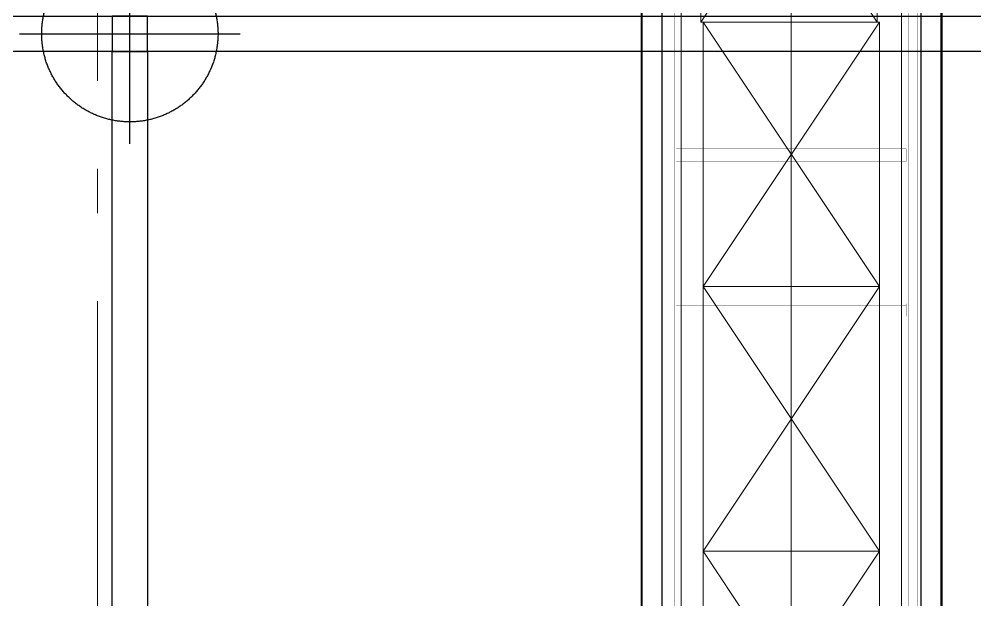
# Model space of a CAD drawing. Header units: millimetres. Extents: x -187347 to 135007, y -6415 to 292048.
# Drawn here: x -69118 to -66950, y 35931 to 37249 of the extents above; entities that cross this region are included whole.
import ezdxf

# ---------------------------------------------------------------- set-up
doc = ezdxf.new("R2010")
doc.units = ezdxf.units.MM
doc.header["$LTSCALE"] = 100
for name, pattern in [('CENTER', [50.8, 31.75, -6.35, 6.35, -6.35]), ('HIDDEN', [9.525, 6.35, -3.175]), ('Z_LINE-CNTR', [17, 12, -2, 1, -2])]:
    doc.linetypes.add(name, pattern=pattern)
doc.layers.get('0').update_dxf_attribs({"lineweight": 18})
doc.layers.add('Layout Cabinplant', color=30, linetype='Continuous')
doc.layers.add('STEEL', color=5, linetype='Continuous')
for name, color, linetype, lineweight in [('Layout Kromeka', 1, 'Continuous', 5), ('LOGISTICS', 3, 'Continuous', 18), ('S-GRID', 7, 'Continuous', 5)]:
    doc.layers.add(name, color=color, linetype=linetype, lineweight=lineweight)

# ---------------------------------------------------------------- blocks, each defined once
blk = doc.blocks.new('A$C1d77bf3c')
at = {"color": 0, "ltscale": 20}
for p, q in [((0, 0), (400, 600)), ((0, 600), (400, 0)), ((0, 600), (0, 0)), ((400, 600), (0, 600)), ((400, 0), (400, 600)), ((0, 0), (400, 0))]:
    blk.add_line(p, q, dxfattribs=at)
blk = doc.blocks.new('chilling_column80')
at = {"color": 4, "linetype": 'HIDDEN', "ltscale": 20}
for p, q in [((0, -250), (0, 250)), ((-250, 0), (250, 0))]:
    blk.add_line(p, q, dxfattribs=at)
at = {"color": 1, "linetype": 'Continuous', "ltscale": 20}
for p, q in [((-40, 40), (-40, -40)), ((40, 40), (-40, 40)), ((40, -40), (40, 40)), ((-40, -40), (40, -40))]:
    blk.add_line(p, q, dxfattribs=at)
at = {"color": 4, "linetype": 'HIDDEN', "ltscale": 20}
blk.add_circle((0, 0), 200, dxfattribs=at)
blk = doc.blocks.new('steel weighing')
at = {"layer": 'STEEL', "color": 7, "linetype": 'ByBlock', "ltscale": 20, "elevation": 1.7}
for points in [[(845830.6, 723701.5), (854381.8, 723701.5), (854381.8, 723621.5), (845830.6, 723621.5)], [(848801.8, 723621.5), (848881.8, 723621.5), (848881.8, 719201.5), (848801.8, 719201.5)]]:
    blk.add_lwpolyline(points, close=True, dxfattribs=at)
at = {"layer": 'STEEL', "color": 1, "linetype": 'ByBlock', "ltscale": 20}
blk.add_blockref('chilling_column80', (848841.8, 723661.5, 1.7), dxfattribs=at)
blk = doc.blocks.new('*U60')
at = {"ltscale": 10}
for p, q in [((1800, 100), (-5400, 100)), ((-5400, -400), (1800, -400))]:
    blk.add_line(p, q, dxfattribs=at)
at = {"color": 4, "linetype": 'CENTER', "ltscale": 10}
blk.add_lwpolyline([(-5400, -150), (1800, -150)], dxfattribs=at)
blk = doc.blocks.new('CP_Whole bird batching')
at = {"layer": 'Layout Cabinplant', "linetype": 'Continuous'}
for p, q in [((-45816.3, -1861.5), (-49954.9, -1861.5)), ((-49950.4, -1863.5), (-45816.3, -1863.5)), ((-45590.1, -1908.3), (-49944.9, -1908.3)), ((-45590.1, -2496.1), (-50212.8, -2496.1)), ((-45816.3, -2541.5), (-50071.6, -2541.5)), ((-45816.3, -2543.5), (-50071.6, -2543.5))]:
    blk.add_line(p, q, dxfattribs=at)
at = {"layer": 'Layout Cabinplant', "linetype": 'Continuous', "const_width": 0.5}
for points in [[(-45585.5, -1916.3), (-50181.8, -1916.3)], [(-45585.5, -1936.3), (-50181.8, -1936.3)], [(-48424.4, -2462.3), (-48424.4, -1941.3)], [(-48424.4, -1941.3), (-48400.5, -1941.3)], [(-48400.5, -2462.3), (-48400.5, -1941.3)], [(-48400.5, -1941.3), (-48395.6, -1941.3)], [(-48395.6, -2462.3), (-48395.6, -1941.3)], [(-48073.2, -2462.3), (-48073.2, -1941.3)], [(-48073.2, -1941.3), (-48049.3, -1941.3)], [(-48049.3, -2462.3), (-48049.3, -1941.3)], [(-48049.3, -1941.3), (-48044.3, -1941.3)], [(-48044.3, -2462.3), (-48044.3, -1941.3)], [(-45585.4, -2468.8), (-50182, -2468.8)], [(-48424.4, -2462.3), (-48400.5, -2462.3)], [(-48400.5, -2462.3), (-48395.6, -2462.3)], [(-48073.2, -2462.3), (-48049.3, -2462.3)], [(-48049.3, -2462.3), (-48044.3, -2462.3)], [(-45585.4, -2488.8), (-50182, -2488.8)]]:
    blk.add_lwpolyline(points, dxfattribs=at)

msp = doc.modelspace()

# ---------------------------------------------------------------- linework, layer by layer
at = {"layer": 'S-GRID', "color": 152, "linetype": 'Z_LINE-CNTR'}
msp.add_line((-68939.9, 111408.8), (-68939.9, -6038.2), dxfattribs=at)

# ---------------------------------------------------------------- block references
at = {"layer": 'Layout Cabinplant', "rotation": 90}
msp.add_blockref('CP_Whole bird batching', (-69568.5, 84998.9, 0), dxfattribs=at)
at = {"layer": 'Layout Kromeka', "xscale": -1, "rotation": 90}
msp.add_blockref('*U60', (-67516.7, 34092.6, 3.4), dxfattribs=at)
at = {"layer": 'LOGISTICS', "color": 102, "linetype": 'Continuous', "xscale": -1, "rotation": 180}
for p in [(-67571.6, 37841.9, 3.4), (-67566.7, 37241.9, 3.4)]:
    msp.add_blockref('A$C1d77bf3c', p, dxfattribs=at)
at = {"layer": 'LOGISTICS', "color": 5, "linetype": 'Continuous', "xscale": -1, "rotation": 180}
for p in [(-67566.7, 36641.9, 3.4), (-67566.7, 36041.9, 3.4)]:
    msp.add_blockref('A$C1d77bf3c', p, dxfattribs=at)
at = {"layer": 'STEEL', "color": 6, "linetype": 'ByBlock'}
msp.add_blockref('steel weighing', (-917708.7, -686445.9, -1.7), dxfattribs=at)

doc.saveas('drawing.dxf')
